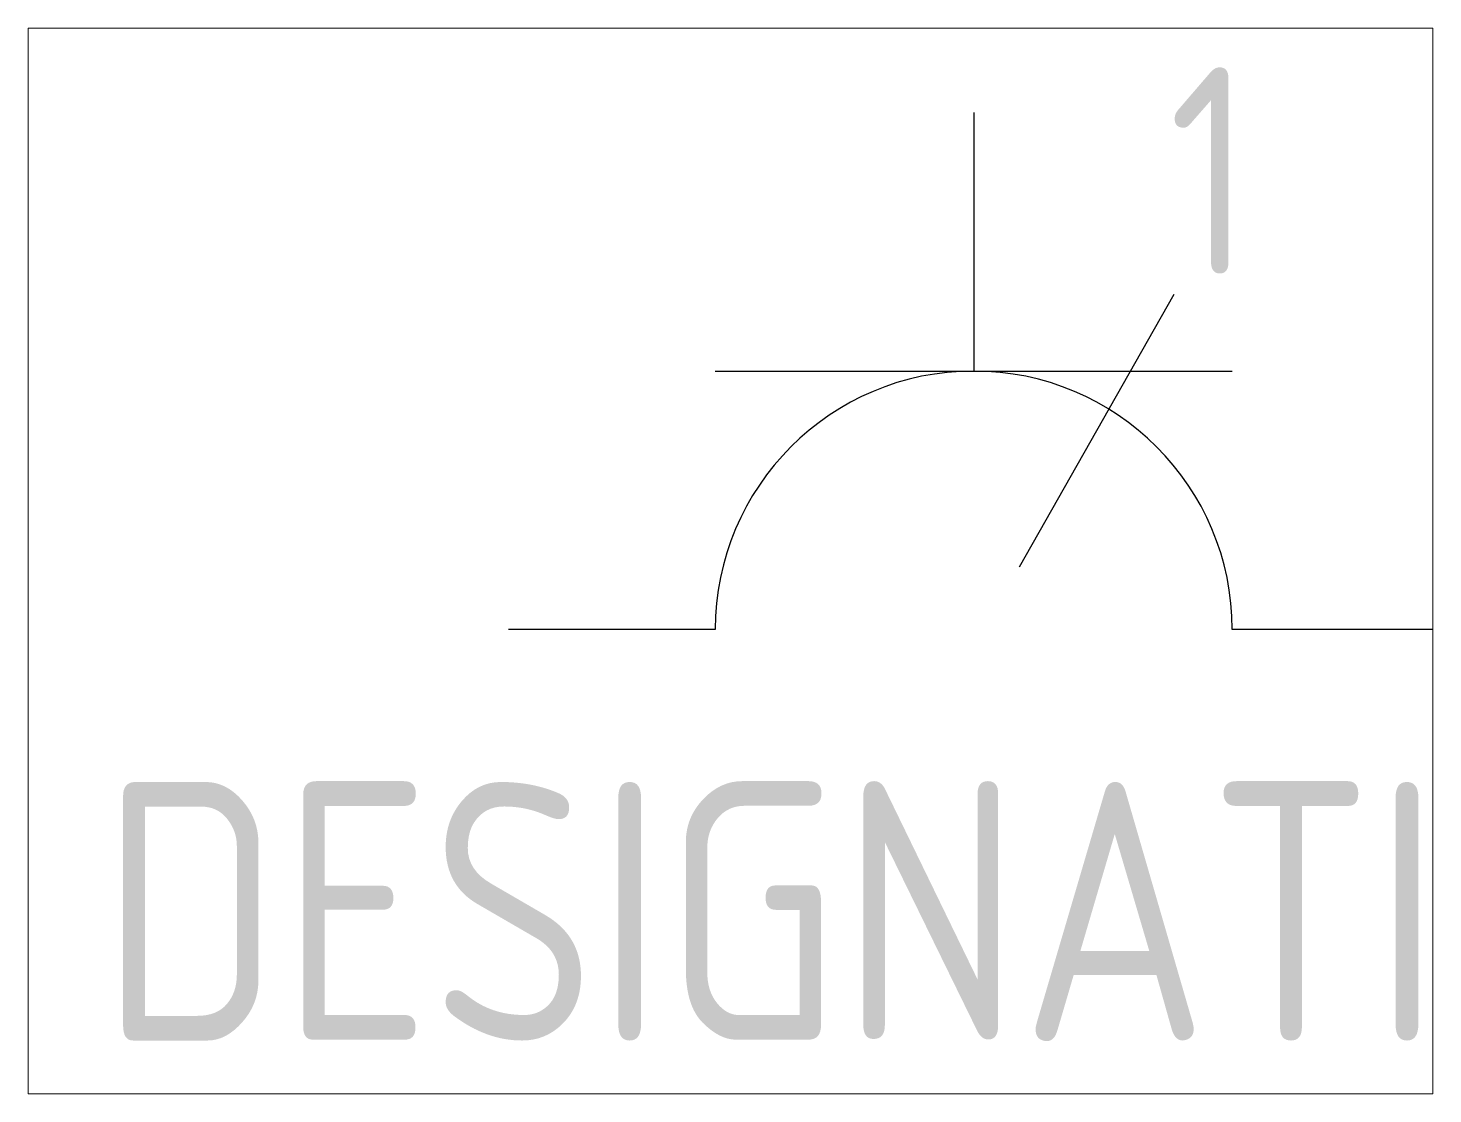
# Paper-space layout 'Layout1' of a CAD drawing. Header units: millimetres. Extents: x 26 to 231, y 20 to 176.
# The model-space entities are those that its viewports show. They can reach past a viewport. Long polylines and large blocks are cut down to what shows.
import ezdxf
from ezdxf.enums import TextEntityAlignment as Align

# ---------------------------------------------------------------- set-up
doc = ezdxf.new("R2010")
doc.units = ezdxf.units.MM
for name, color, linetype in [('SYMB_FIL_FIN', 1, 'Continuous'), ('SYMB_TXT_NOM', 3, 'Continuous'), ('SYMBOLE', 3, 'Continuous')]:
    doc.layers.add(name, color=color, linetype=linetype)
doc.styles.add('NET2_5', font='isocp.shx', dxfattribs={"width": 0.9, "height": 2.5})
doc.styles.add('NET_2', font='isocp.shx', dxfattribs={"width": 0.9, "height": 2})

msp = doc.modelspace()

# ---------------------------------------------------------------- linework, layer by layer
at = {"layer": 'SYMB_FIL_FIN'}
msp.add_line((0.441, -4.394), (1.939, -1.758), dxfattribs=at)
at = {"layer": 'SYMBOLE'}
for p, q in [((0, 0), (0, -2.5)), ((-2.5, -2.5), (2.5, -2.5)), ((-2.5, -5), (-4.5, -5)), ((4.5, -5), (2.5, -5))]:
    msp.add_line(p, q, dxfattribs=at)
msp.add_arc((0, -5), 2.5, 0, 180, dxfattribs=at)

# ---------------------------------------------------------------- texts
at = {"layer": 'SYMB_TXT_NOM', "style": 'NET_2', "width": 0.9, "flags": 8}
msp.add_attdef('1', (1.885, -1.563), 'N=?', height=2, dxfattribs=at)
at = {"layer": 'SYMB_TXT_NOM', "style": 'NET2_5', "width": 0.9, "flags": 8}
msp.add_attdef('DESIGNATION', text='X?', height=2.5, dxfattribs=at).set_placement((-0.225, -8.974), align=Align.CENTER)

psp = doc.layouts.get("Layout1")

# ---------------------------------------------------------------- viewports
at = {"layer": '0'}
psp.add_viewport(center=(128.5, 97.5), size=(205.6, 156), view_center_point=(-2.352, -4.337), view_height=10.30652, dxfattribs=at)

doc.saveas('drawing.dxf')
